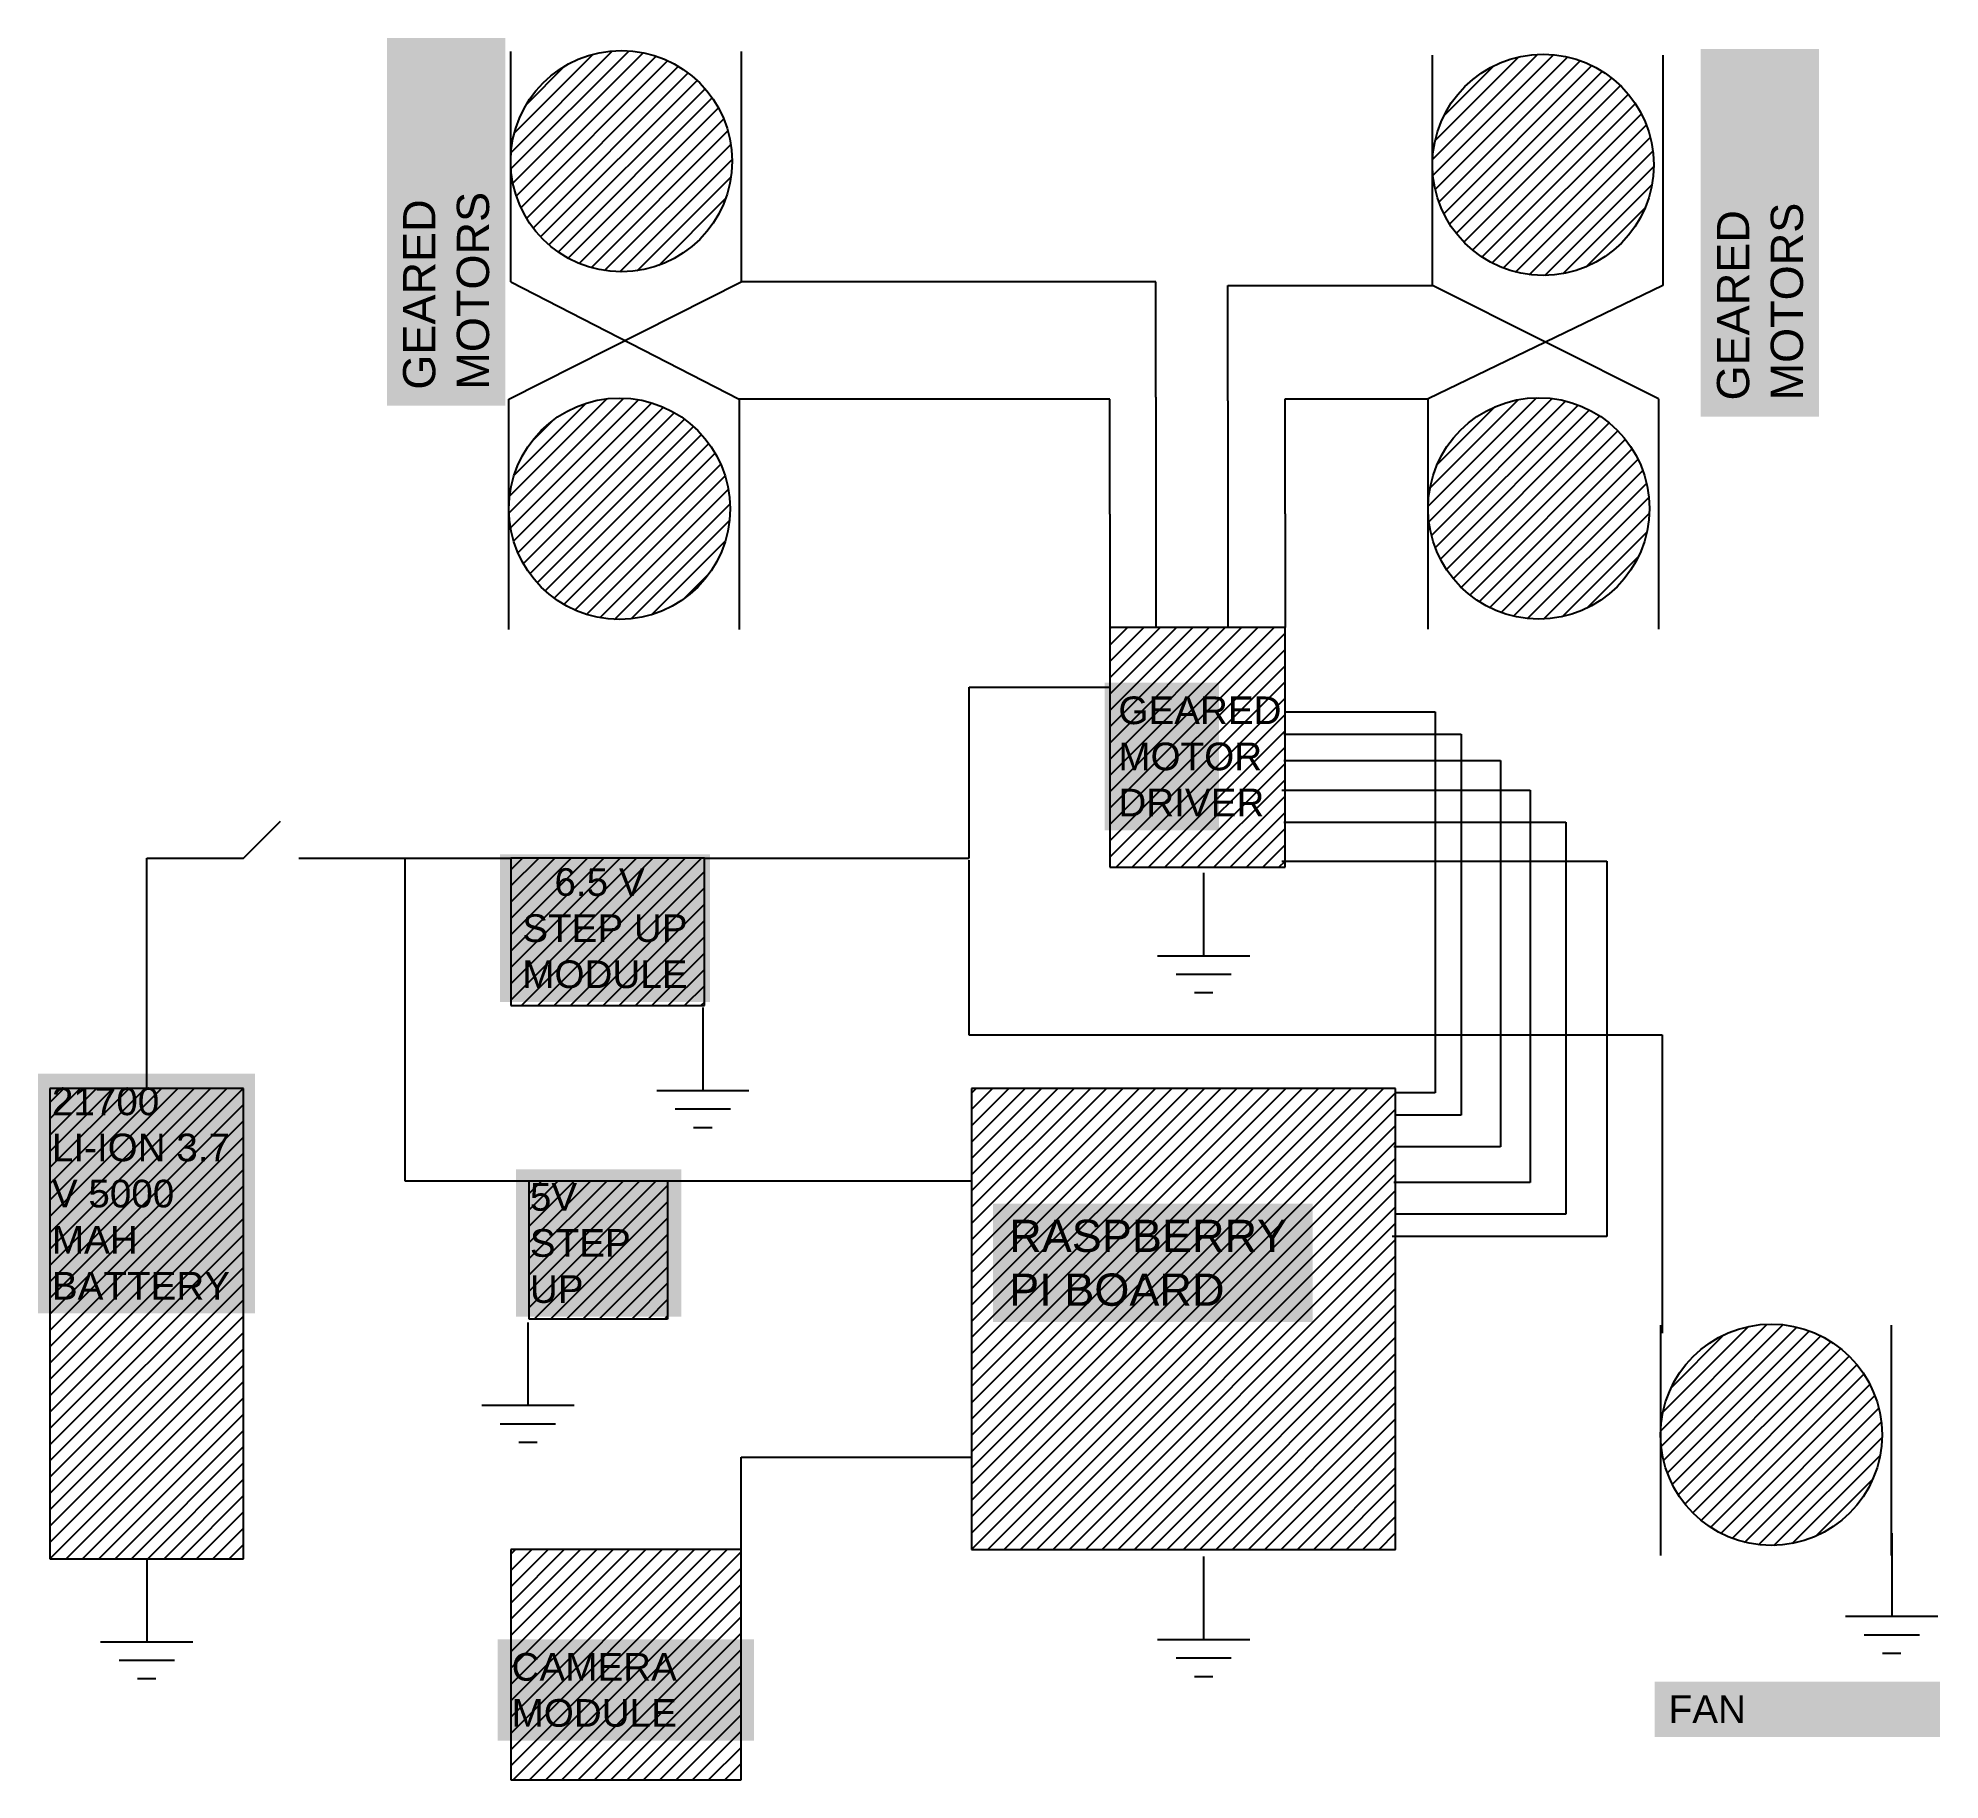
# Model space of a CAD drawing. Header units: inches. Extents: x 14.9 to 35.5, y 22.5 to 41.4.
import ezdxf

# ---------------------------------------------------------------- set-up
doc = ezdxf.new("R2010")
doc.units = ezdxf.units.IN
doc.header["$MEASUREMENT"] = 0
for name, color, linetype in [('Battery', 1, 'Continuous'), ('Camera_module', 50, 'Continuous'), ('Motor_driver', 110, 'Continuous'), ('Motors', 4, 'Continuous'), ('Raspberry Pi', 90, 'Continuous'), ('S1', 10, 'Continuous'), ('S2', 40, 'Continuous'), ('S3', 50, 'Continuous'), ('S4', 80, 'Continuous'), ('S5', 5, 'Continuous'), ('S6', 220, 'Continuous'), ('Voltage_step_up_5V', 6, 'Continuous'), ('Voltage_step_up_6.5V', 40, 'Continuous'), ('Wire_red', 10, 'Continuous'), ('Wire_white', 7, 'Continuous')]:
    doc.layers.add(name, color=color, linetype=linetype)
doc.styles.add('Annotative', font='arial.ttf')
doc.styles.get("Standard").update_dxf_attribs({"font": 'arial.ttf'})

msp = doc.modelspace()

# ---------------------------------------------------------------- hatches: boundary and pattern name
at = {"layer": 'Battery'}
h = msp.add_hatch(dxfattribs=at)
h.set_pattern_fill('ANSI31', color=256)
h.paths.add_polyline_path([(17.1, 30), (15, 30), (15, 24.9), (17.1, 24.9)])
at = {"layer": 'Camera_module'}
h = msp.add_hatch(dxfattribs=at)
h.set_pattern_fill('ANSI31', color=256)
h.paths.add_polyline_path([(22.5, 25), (20, 25), (20, 22.5), (22.5, 22.5)])
at = {"layer": 'Motor_driver'}
h = msp.add_hatch(dxfattribs=at)
h.set_pattern_fill('ANSI31', color=256)
h.paths.add_polyline_path([(28.4, 35), (26.5, 35), (26.5, 32.4), (28.4, 32.4)])
at = {"layer": 'Motors'}
h = msp.add_hatch(dxfattribs=at)
h.set_pattern_fill('ANSI31', color=256)
h.paths.add_polyline_path([(20, 40.12), (20, 40, 0.975328), (22.401, 40.06, 0.975328)])
h.paths.add_polyline_path([(32.402, 40.02, 0.975328), (30, 40.08), (30, 39.96, 0.975328)])
h.paths.add_polyline_path([(29.953, 36.353), (29.953, 36.233, 0.975328), (32.355, 36.293, 0.975328)])
h.paths.add_polyline_path([(22.38, 36.289, 0.975328), (19.979, 36.349), (19.979, 36.229, 0.975328)])
h.paths.add_polyline_path([(32.476, 26.304), (32.476, 26.184, 0.975328), (34.878, 26.244, 0.975328)])
at = {"layer": 'Raspberry Pi'}
h = msp.add_hatch(dxfattribs=at)
h.set_pattern_fill('ANSI31', color=256)
h.paths.add_polyline_path([(29.6, 30), (25, 30), (25, 25), (29.6, 25)])
at = {"layer": 'Voltage_step_up_5V'}
h = msp.add_hatch(dxfattribs=at)
h.set_pattern_fill('ANSI31', color=256)
h.paths.add_polyline_path([(21.7, 29), (20.2, 29), (20.2, 27.5), (21.7, 27.5)])
at = {"layer": 'Voltage_step_up_6.5V'}
h = msp.add_hatch(dxfattribs=at)
h.set_pattern_fill('ANSI31', color=256)
h.paths.add_polyline_path([(22.1, 32.5), (20, 32.5), (20, 30.9), (22.1, 30.9)])

# ---------------------------------------------------------------- linework, layer by layer
for p, q in [((27.517, 32.341), (27.517, 31.441)), ((27.017, 31.441), (28.017, 31.441)), ((27.217, 31.241), (27.817, 31.241)), ((27.417, 31.041), (27.617, 31.041)), ((22.083, 30.879), (22.083, 29.979)), ((21.583, 29.979), (22.583, 29.979)), ((21.783, 29.779), (22.383, 29.779)), ((21.983, 29.579), (22.183, 29.579)), ((20.186, 27.464), (20.186, 26.564)), ((19.686, 26.564), (20.686, 26.564)), ((19.886, 26.364), (20.486, 26.364)), ((20.086, 26.164), (20.286, 26.164)), ((34.982, 25.176), (34.982, 24.276)), ((16.05, 24.9), (16.05, 24)), ((27.517, 24.924), (27.517, 24.024)), ((34.482, 24.276), (35.482, 24.276)), ((15.55, 24), (16.55, 24)), ((27.017, 24.024), (28.017, 24.024)), ((34.682, 24.076), (35.282, 24.076)), ((15.75, 23.8), (16.35, 23.8)), ((27.217, 23.824), (27.817, 23.824)), ((34.882, 23.876), (35.082, 23.876)), ((15.95, 23.6), (16.15, 23.6)), ((27.417, 23.624), (27.617, 23.624))]:
    msp.add_line(p, q)
at = {"layer": 'Battery'}
for p, q in [((17.1, 32.5), (17.5, 32.9)), ((16.05, 30), (16.05, 32.5)), ((16.05, 32.5), (17.1, 32.5)), ((17.7, 32.5), (20, 32.5)), ((18.85, 32.5), (18.85, 29)), ((15, 30), (15, 24.9)), ((17.1, 30), (15, 30)), ((17.1, 24.9), (17.1, 30)), ((18.85, 29), (20.2, 29)), ((15, 24.9), (17.1, 24.9))]:
    msp.add_line(p, q, dxfattribs=at)
at = {"layer": 'Camera_module'}
for p, q in [((22.5, 25), (22.5, 26)), ((22.5, 26), (25, 26)), ((20, 25), (20, 22.5)), ((22.5, 25), (20, 25)), ((22.5, 22.5), (22.5, 25)), ((20, 22.5), (22.5, 22.5))]:
    msp.add_line(p, q, dxfattribs=at)
at = {"layer": 'Motor_driver'}
for p, q in [((26.5, 35), (26.5, 32.4)), ((28.4, 35), (26.5, 35)), ((28.4, 32.4), (28.4, 35)), ((26.5, 32.4), (28.4, 32.4))]:
    msp.add_line(p, q, dxfattribs=at)
at = {"layer": 'Motors'}
for p, q in [((20, 38.75), (20, 41.25)), ((22.5, 41.25), (22.5, 38.75)), ((30, 38.71), (30, 41.21)), ((32.5, 41.21), (32.5, 38.71)), ((19.979, 34.979), (19.979, 37.479)), ((22.479, 37.479), (22.479, 34.979)), ((29.953, 34.983), (29.953, 37.483)), ((32.453, 37.483), (32.453, 34.983)), ((32.476, 24.934), (32.476, 27.434)), ((34.976, 27.434), (34.976, 24.934))]:
    msp.add_line(p, q, dxfattribs=at)
for centre in [(21.2, 40.06), (31.2, 40.02), (21.179, 36.289), (31.153, 36.293), (33.676, 26.244)]:
    msp.add_circle(centre, 1.201, dxfattribs=at)
at = {"layer": 'Raspberry Pi'}
for p, q in [((25, 30), (25, 25)), ((29.6, 30), (25, 30)), ((29.6, 25), (29.6, 30)), ((25, 25), (29.6, 25))]:
    msp.add_line(p, q, dxfattribs=at)
at = {"layer": 'S1'}
for p, q in [((28.406, 34.086), (30.027, 34.086)), ((30.027, 34.086), (30.027, 29.954)), ((30.027, 29.954), (29.602, 29.954))]:
    msp.add_line(p, q, dxfattribs=at)
at = {"layer": 'S2'}
for p, q in [((28.386, 33.843), (30.311, 33.843)), ((30.311, 33.843), (30.311, 29.711)), ((30.311, 29.711), (29.602, 29.711))]:
    msp.add_line(p, q, dxfattribs=at)
at = {"layer": 'S3'}
for p, q in [((28.386, 33.559), (30.737, 33.559)), ((30.737, 33.559), (30.737, 29.367)), ((30.737, 29.367), (29.581, 29.367))]:
    msp.add_line(p, q, dxfattribs=at)
at = {"layer": 'S4'}
for p, q in [((28.365, 33.235), (31.061, 33.235)), ((31.061, 33.235), (31.061, 28.982)), ((31.061, 28.982), (29.581, 28.982))]:
    msp.add_line(p, q, dxfattribs=at)
at = {"layer": 'S5'}
for p, q in [((28.386, 32.891), (31.446, 32.891)), ((31.446, 32.891), (31.446, 28.637)), ((31.446, 28.637), (29.602, 28.637))]:
    msp.add_line(p, q, dxfattribs=at)
at = {"layer": 'S6'}
for p, q in [((28.365, 32.465), (31.892, 32.465)), ((31.892, 32.465), (31.892, 28.394)), ((31.892, 28.394), (29.561, 28.394))]:
    msp.add_line(p, q, dxfattribs=at)
at = {"layer": 'Voltage_step_up_5V'}
for p, q in [((20.2, 27.5), (20.2, 29)), ((20.2, 29), (21.7, 29)), ((21.7, 29), (21.7, 27.5)), ((21.7, 29), (25, 29)), ((21.7, 27.5), (20.2, 27.5))]:
    msp.add_line(p, q, dxfattribs=at)
at = {"layer": 'Voltage_step_up_6.5V'}
for p, q in [((24.974, 32.5), (24.974, 34.354)), ((24.974, 34.354), (26.5, 34.354)), ((20, 32.5), (20, 30.9)), ((22.1, 32.5), (20, 32.5)), ((22.1, 30.9), (22.1, 32.5)), ((22.1, 32.5), (24.974, 32.5)), ((24.969, 32.479), (24.969, 30.583)), ((20, 30.9), (22.1, 30.9)), ((24.969, 30.583), (32.491, 30.583)), ((32.491, 30.583), (32.491, 27.345))]:
    msp.add_line(p, q, dxfattribs=at)
at = {"layer": 'Wire_red'}
for p, q in [((20, 38.75), (22.479, 37.479)), ((32.5, 38.71), (29.953, 37.483)), ((26.5, 37.479), (22.479, 37.479)), ((26.5, 36.229), (26.5, 37.479)), ((28.4, 36.233), (28.4, 37.483)), ((28.4, 37.483), (29.953, 37.483)), ((26.5, 36.229), (26.5, 35)), ((28.4, 36.233), (28.4, 35))]:
    msp.add_line(p, q, dxfattribs=at)
at = {"layer": 'Wire_white'}
for p, q in [((19.979, 37.479), (22.5, 38.75)), ((26.997, 38.75), (22.5, 38.75)), ((26.997, 37.5), (26.997, 38.75)), ((27.778, 37.46), (27.778, 38.71)), ((27.778, 38.71), (30, 38.71)), ((32.453, 37.483), (30, 38.71)), ((30, 38.71), (30, 38.71)), ((26.997, 37.5), (26.997, 35)), ((27.778, 37.46), (27.778, 35))]:
    msp.add_line(p, q, dxfattribs=at)

# ---------------------------------------------------------------- texts
at = {"layer": 'Battery', "color": 0, "insert": (18.831, 37.581), "char_height": 0.35, "attachment_point": 1, "rotation": 90, "bg_fill": 1, "box_fill_scale": 1.5, "bg_fill_color": 18, "bg_fill_transparency": 0}
msp.add_mtext_dynamic_manual_height_columns('GEARED MOTORS', width=3.6392, gutter_width=1, heights=[0], dxfattribs=at)
at = {"layer": 'Battery', "color": 0, "ltscale": 2, "insert": (33.086, 37.464), "char_height": 0.35, "width": 3.6392, "attachment_point": 1, "rotation": 90, "style": 'Annotative', "bg_fill": 1, "box_fill_scale": 1.5, "bg_fill_color": 18, "bg_fill_transparency": 0}
msp.add_mtext('GEARED MOTORS', dxfattribs=at)
at = {"layer": 'Battery', "color": 0, "attachment_point": 1, "bg_fill": 1, "box_fill_scale": 1.5, "bg_fill_color": 18, "bg_fill_transparency": 0}
for s, width, insert, char_height in [('GEARED MOTOR DRIVER', 0.9432, (26.592, 34.253), 0.3), ('\\pxqc;6.5 V  STEP UP MODULE', 1.97645, (20.033, 32.39), 0.3), ('21700 LI-ION 3.7 V 5000 MAH BATTERY', 2.05216, (15.021, 30.011), 0.3), ('RASPBERRY PI BOARD', 3.11794, (25.407, 28.577), 0.35), ('CAMERA MODULE', 2.48015, (20.009, 23.877), 0.3)]:
    msp.add_mtext_dynamic_manual_height_columns(s, width=width, gutter_width=1, heights=[0], dxfattribs=dict(at, insert=insert, char_height=char_height))
at = {"layer": 'Motors', "color": 0, "insert": (32.562, 23.417), "char_height": 0.3, "attachment_point": 1, "bg_fill": 1, "box_fill_scale": 1.5, "bg_fill_color": 18, "bg_fill_transparency": 0}
msp.add_mtext_dynamic_manual_height_columns('FAN', width=2.79321, gutter_width=1, heights=[0], dxfattribs=at)
at = {"layer": 'Voltage_step_up_5V', "color": 0, "insert": (20.207, 28.975), "char_height": 0.3, "attachment_point": 1, "bg_fill": 1, "box_fill_scale": 1.5, "bg_fill_color": 18, "bg_fill_transparency": 0}
msp.add_mtext_dynamic_manual_height_columns('5V STEP UP', width=1.49286, gutter_width=1, heights=[0], dxfattribs=at)

doc.saveas('drawing.dxf')
